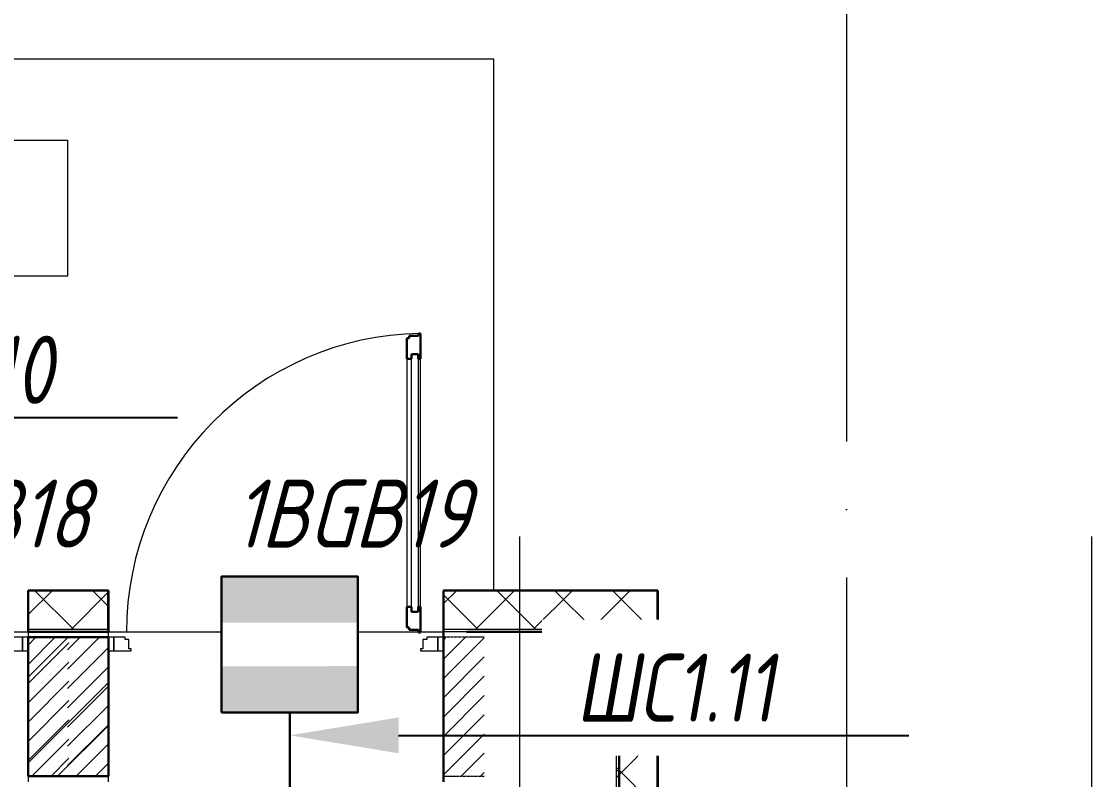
# Model space of a CAD drawing. Header units: millimetres. Extents: x -259793 to 1187961, y -549744 to 43070.
# Drawn here: x -19685 to -15756, y -3536 to -753 of the extents above; entities that cross this region are included whole.
import ezdxf
from ezdxf import colors
from ezdxf.entities.mleader import LeaderData, LeaderLine
from ezdxf.enums import TextEntityAlignment as Align
from ezdxf.math import Vec2, Vec3

# ---------------------------------------------------------------- set-up
doc = ezdxf.new("R2010")
doc.units = ezdxf.units.MM
for name, pattern in [('ADSK_Линия сетки', [25, 20, -2.5, 0, -2.5]), ('ADSK_Штриховая_ш2 п1_5', [4.5, 3, -1.5]), ('штриховаяX2', [1.5, 1, -0.5])]:
    doc.linetypes.add(name, pattern=pattern)
for name, color, linetype, lineweight in [('RC-Выноски', 7, 'Continuous', 0), ('RC-Извещатели_охранные', 5, 'Continuous', 30), ('Аннотация', 7, 'Continuous', 18), ('Двери', 252, 'Continuous', 9), ('лс', 5, 'Continuous', 30), ('Оси', 252, 'Continuous', 9), ('Перекрытие', 252, 'Continuous', 18), ('Стены внутренние', 7, 'Continuous', 18), ('Стены наружные', 7, 'Continuous', 18), ('Стены штриховка', 7, 'Continuous', 9)]:
    doc.layers.add(name, color=color, linetype=linetype, lineweight=lineweight)
doc.layers.add('RC-Позиционные_обозначения', color=7, linetype='Continuous')
doc.layers.add('Двери открывание', color=7, linetype='Continuous', lineweight=9, true_color=0xc0c0c0)
doc.styles.add('RubezhCAD', font='', dxfattribs={"oblique": 10})
doc.styles.get("Standard").update_dxf_attribs({"font": ''})
doc.styles.get('RubezhCAD').set_extended_font_data('GOST type A')
doc.styles.get('Standard').set_extended_font_data('GOST type B')

# ---------------------------------------------------------------- blocks, each defined once
blk = doc.blocks.new('RC-UGO-IOM-02')
at = {"layer": 'RC-Извещатели_охранные'}
blk.add_point((0, 0), dxfattribs=at)
blk.add_attdef('PSTN', text='', height=2.5, dxfattribs=at).set_placement((0.977, 2.603), align=Align.BOTTOM_LEFT)
blk.add_wipeout([(2.5, -2.5), (2.5, 2.5), (-2.5, 2.5), (-2.5, -2.5)]).dxf.layer = 'RC-Извещатели_охранные'
blk.add_wipeout([(-2.5, -2.5), (-2.5, 2.5), (2.5, 2.5), (2.5, -2.5)]).dxf.layer = 'RC-Извещатели_охранные'
h = blk.add_hatch(color=256, dxfattribs=at)
h.dxf.hatch_style = 1
h.paths.add_polyline_path([(2.5, 0.8), (2.5, 2.506), (-2.5, 2.499), (-2.5, 0.8)])
h = blk.add_hatch(color=256, dxfattribs=at)
h.dxf.hatch_style = 1
h.paths.add_polyline_path([(2.5, -2.5), (2.5, -0.794), (-2.5, -0.801), (-2.5, -2.5)])
blk.add_lwpolyline([(-2.5, -2.5), (2.5, -2.5), (2.5, 2.5), (-2.5, 2.5)], close=True, dxfattribs=at)
blk = doc.blocks.new('1 этаж')
at = {"layer": 'Двери', "lineweight": 18, "true_color": 0x636466}
h = blk.add_hatch(dxfattribs=at)
h.set_pattern_fill('FP_2', color=251, style=0, pattern_type=2)
h.set_pattern_definition([(45, (-20735.8, -3268.73), (-35.3553, 35.3553), [])])
h.paths.add_polyline_path([(-19510.8, -3523.7), (-19510.8, -3013.7), (-19660.8, -3013.7), (-19660.8, -3523.7)])
h.paths.add_polyline_path([(-21560.8, -3523.7), (-21561.7, -3013.7), (-21710.8, -3013.7), (-21710.8, -3523.7), (-21561.7, -3523.7)])
h = blk.add_hatch(dxfattribs=at)
h.set_pattern_fill('FP_2', color=251, style=0, pattern_type=2)
h.set_pattern_definition([(45, (-18875.8, -3268.73), (-35.3553, 35.3553), [])])
h.paths.add_polyline_path([(-17985.8, -3523.7), (-17985.8, -3013.7), (-18135.8, -3013.7), (-18135.8, -3523.7)])
h.paths.add_polyline_path([(-19409.1, -3523.7), (-19365.8, -3523.7), (-19365.8, -3013.7), (-19515.8, -3013.7), (-19515.8, -3523.7)])
at = {"layer": 'Аннотация', "color": 251, "lineweight": 20, "true_color": 0x636466}
for p, q in [((-20816.6, -1188), (-19516.6, -1188)), ((-19516.6, -1188), (-19516.6, -1688)), ((-19516.6, -1688), (-20816.6, -1688))]:
    blk.add_line(p, q, dxfattribs=at)
at = {"layer": 'Двери', "color": 251, "lineweight": 30, "true_color": 0x636466}
for p, q in [((-18261.8, -1915.7), (-18269.8, -1915.7)), ((-18269.8, -1915.7), (-18269.8, -1991.7)), ((-18227.8, -1906.7), (-18261.8, -1906.7)), ((-18261.8, -1906.7), (-18261.8, -1915.7)), ((-18219.8, -1897.7), (-18227.8, -1897.7)), ((-18227.8, -1897.7), (-18227.8, -1906.7)), ((-18219.8, -1991.7), (-18219.8, -1897.7)), ((-18269.8, -1991.7), (-18252.8, -1991.7)), ((-18252.8, -1991.7), (-18252.8, -1973.7)), ((-18252.8, -1973.7), (-18228.8, -1973.7)), ((-18228.8, -1973.7), (-18228.8, -1991.7)), ((-18228.8, -1991.7), (-18219.8, -1991.7)), ((-18269.8, -2901.7), (-18269.8, -2977.7)), ((-18269.8, -2901.7), (-18252.8, -2901.7)), ((-18252.8, -2901.7), (-18252.8, -2919.7)), ((-18228.8, -2901.7), (-18219.8, -2901.7)), ((-18228.8, -2919.7), (-18228.8, -2901.7)), ((-18219.8, -2995.7), (-18219.8, -2901.7)), ((-18252.8, -2919.7), (-18228.8, -2919.7)), ((-18269.8, -2977.7), (-18261.8, -2977.7)), ((-18261.8, -2977.7), (-18261.8, -2986.7)), ((-18261.8, -2986.7), (-18227.8, -2986.7)), ((-18227.8, -2986.7), (-18227.8, -2995.7)), ((-18227.8, -2995.7), (-18219.8, -2995.7))]:
    blk.add_line(p, q, dxfattribs=at)
at = {"layer": 'Двери', "color": 251, "true_color": 0x636466}
for p, q in [((-18269.8, -1991.7), (-18269.8, -2901.7)), ((-18252.8, -2919.7), (-18252.8, -1973.7)), ((-18252.8, -1973.7), (-18228.8, -1973.7)), ((-18228.8, -1973.7), (-18228.8, -2919.7)), ((-18219.8, -2901.7), (-18219.8, -1991.7)), ((-18228.8, -2919.7), (-18252.8, -2919.7)), ((-19680.8, -3013.7), (-19729.8, -3013.7)), ((-19660.8, -3013.7), (-19680.8, -3013.7)), ((-19680.8, -3013.7), (-19680.8, -3063.7)), ((-19680.8, -3063.7), (-19680.8, -3013.7)), ((-19660.8, -3063.7), (-19660.8, -3013.7)), ((-19365.8, -3013.7), (-19365.8, -3063.7)), ((-19345.8, -3013.7), (-19365.8, -3013.7)), ((-19345.8, -3063.7), (-19345.8, -3013.7)), ((-19304.8, -3013.7), (-19345.8, -3013.7)), ((-19345.8, -3013.7), (-19345.8, -3063.7)), ((-19304.8, -3021.7), (-19304.8, -3013.7)), ((-19290.8, -3021.7), (-19304.8, -3021.7)), ((-19290.8, -3055.7), (-19290.8, -3021.7)), ((-18196.8, -3021.7), (-18210.8, -3021.7)), ((-18210.8, -3021.7), (-18210.8, -3055.7)), ((-18196.8, -3013.7), (-18196.8, -3021.7)), ((-18155.8, -3013.7), (-18196.8, -3013.7)), ((-18135.8, -3013.7), (-18155.8, -3013.7)), ((-18155.8, -3013.7), (-18155.8, -3063.7)), ((-18155.8, -3063.7), (-18155.8, -3013.7)), ((-18135.8, -3063.7), (-18135.8, -3013.7)), ((-19752.8, -3063.7), (-19680.8, -3063.7)), ((-19680.8, -3063.7), (-19660.8, -3063.7)), ((-19365.8, -3063.7), (-19345.8, -3063.7)), ((-19345.8, -3063.7), (-19281.8, -3063.7)), ((-19281.8, -3055.7), (-19290.8, -3055.7)), ((-19281.8, -3063.7), (-19281.8, -3055.7)), ((-18210.8, -3055.7), (-18219.8, -3055.7)), ((-18219.8, -3055.7), (-18219.8, -3063.7)), ((-18219.8, -3063.7), (-18155.8, -3063.7)), ((-18155.8, -3063.7), (-18135.8, -3063.7))]:
    blk.add_line(p, q, dxfattribs=at)
at = {"layer": 'Двери', "color": 251, "linetype": 'ADSK_Штриховая_ш2 п1_5', "true_color": 0x636466}
for p, q in [((-19510.8, -3013.7), (-19660.8, -3013.7)), ((-19660.8, -3013.7), (-19660.8, -3523.7)), ((-19365.8, -3013.7), (-19515.8, -3013.7)), ((-19365.8, -3523.7), (-19365.8, -3013.7)), ((-17985.8, -3013.7), (-18135.8, -3013.7)), ((-18135.8, -3013.7), (-18135.8, -3523.7)), ((-19660.8, -3523.7), (-19510.8, -3523.7)), ((-19515.8, -3523.7), (-19365.8, -3523.7)), ((-18135.8, -3523.7), (-17985.8, -3523.7))]:
    blk.add_line(p, q, dxfattribs=at)
at = {"layer": 'Двери открывание', "color": 251, "true_color": 0x636466}
blk.add_arc((-18201.8, -2995.7), 1098, 90.9393, 180, dxfattribs=at)
at = {"layer": 'Оси', "color": 251, "linetype": 'ADSK_Линия сетки', "ltscale": 100, "true_color": 0x636466}
for p, q in [((-16655.8, 32206.9), (-16655.8, -33769.9)), ((-17855.8, -2643.7), (-17855.8, -33769.9)), ((-15755.8, -2643.7), (-15755.8, -32499.9))]:
    blk.add_line(p, q, dxfattribs=at)
at = {"layer": 'Перекрытие', "color": 251, "ltscale": 100, "true_color": 0x636466}
for p, q in [((-17951, -891.7), (-21705.8, -891.7)), ((-17951, -2841.7), (-17951, -891.7)), ((-19752.8, -2993.7), (-19660.8, -2993.7)), ((-19365.8, -2993.7), (-18227.8, -2993.7)), ((-18219.8, -2993.7), (-18135.8, -2993.7))]:
    blk.add_line(p, q, dxfattribs=at)
at = {"layer": 'Стены внутренние', "color": 251, "lineweight": 30, "true_color": 0x636466}
for p, q in [((-19365.8, -2841.7), (-19660.8, -2841.7)), ((-19660.8, -2841.7), (-19660.8, -2983.7)), ((-19365.8, -2983.7), (-19365.8, -2841.7)), ((-17348.8, -2841.7), (-18135.8, -2841.7)), ((-18135.8, -2841.7), (-18135.8, -2983.7)), ((-17348.8, -4793.7), (-17348.8, -2841.7)), ((-18135.8, -2993.7), (-18135.8, -3543.7)), ((-17500.8, -2993.7), (-18050.8, -2993.7))]:
    blk.add_line(p, q, dxfattribs=at)
at = {"layer": 'Стены внутренние', "color": 251, "linetype": 'Continuous', "lineweight": 9, "true_color": 0x636466}
for p, q in [((-19658.8, -2928.6), (-19573.9, -2843.7)), ((-19494.2, -2983.7), (-19634.2, -2843.7)), ((-19501.8, -2983.7), (-19367.8, -2849.7)), ((-19367.8, -2897.9), (-19422, -2843.7)), ((-18133.8, -2888.5), (-18089, -2843.7)), ((-18009.2, -2983.7), (-18133.8, -2859.2)), ((-18016.9, -2983.7), (-17876.9, -2843.7)), ((-17797.1, -2983.7), (-17937.1, -2843.7)), ((-17804.7, -2983.7), (-17664.7, -2843.7)), ((-17585, -2983.7), (-17725, -2843.7)), ((-17686.9, -2841.7), (-17688, -2843.7)), ((-17592.6, -2983.7), (-17452.6, -2843.7)), ((-17362.8, -2993.7), (-17512.8, -2843.7)), ((-19366.8, -2983.7), (-19367.8, -2982)), ((-17390.5, -2993.7), (-17350.8, -2954.1)), ((-17500.8, -3104.1), (-17390.5, -2993.7)), ((-17350.8, -3005.8), (-17362.8, -2993.7)), ((-17350.8, -3217.9), (-17500.8, -3067.9)), ((-17500.8, -3316.2), (-17350.8, -3166.2)), ((-17350.8, -3430), (-17500.8, -3280)), ((-17500.8, -3528.3), (-17350.8, -3378.3)), ((-17350.8, -3642.2), (-17500.8, -3492.2))]:
    blk.add_line(p, q, dxfattribs=at)
at = {"layer": 'Стены внутренние', "color": 251, "true_color": 0x636466}
for p, q in [((-19660.8, -2993.7), (-19660.8, -3013.7)), ((-19365.8, -3013.7), (-19365.8, -2993.7)), ((-18050.8, -2993.7), (-18135.8, -2993.7)), ((-17500.8, -4793.7), (-17500.8, -2993.7)), ((-17490.8, -2993.7), (-17500.8, -2993.7)), ((-19660.8, -3523.7), (-19660.8, -3543.7)), ((-19365.8, -3543.7), (-19365.8, -3523.7))]:
    blk.add_line(p, q, dxfattribs=at)
at = {"layer": 'Стены наружные', "color": 251, "lineweight": 30, "true_color": 0x636466}
for p, q in [((-19660.8, -2983.7), (-19660.8, -2993.7)), ((-19365.8, -2993.7), (-19365.8, -2983.7)), ((-18135.8, -2983.7), (-18135.8, -2993.7)), ((-19660.8, -2993.7), (-19365.8, -2993.7)), ((-19365.8, -3013.7), (-19660.8, -3013.7)), ((-19660.8, -3013.7), (-19660.8, -3523.7)), ((-19365.8, -3523.7), (-19365.8, -3013.7)), ((-17490.8, -4641.7), (-17490.8, -2993.7)), ((-19660.8, -3523.7), (-19365.8, -3523.7))]:
    blk.add_line(p, q, dxfattribs=at)
at = {"layer": 'Стены наружные', "color": 251, "linetype": 'Continuous', "lineweight": 9, "true_color": 0x636466}
for p, q in [((-19660.8, -3160.4), (-19514.1, -3013.7)), ((-17490.8, -3004), (-17500.8, -3004)), ((-17490.8, -3104), (-17500.8, -3104)), ((-19660.8, -3474.7), (-19365.8, -3179.7)), ((-17490.8, -3204), (-17500.8, -3204)), ((-19552.6, -3523.7), (-19365.8, -3336.9)), ((-17490.8, -3304), (-17500.8, -3304)), ((-17490.8, -3404), (-17500.8, -3404)), ((-17490.8, -3504), (-17500.8, -3504))]:
    blk.add_line(p, q, dxfattribs=at)
at = {"layer": 'Стены штриховка', "color": 251, "true_color": 0x636466}
for p, q in [((-19367.8, -2843.7), (-19658.8, -2843.7)), ((-19658.8, -2843.7), (-19658.8, -2983.7)), ((-19367.8, -2983.7), (-19367.8, -2843.7)), ((-18133.8, -2843.7), (-18133.8, -2983.7)), ((-17348.8, -2843.7), (-18133.8, -2843.7)), ((-17350.8, -4643.7), (-17350.8, -2841.7)), ((-19660.8, -2983.7), (-19365.8, -2983.7)), ((-18135.8, -2983.7), (-17500.8, -2983.7)), ((-17500.8, -2983.7), (-17500.8, -2993.7))]:
    blk.add_line(p, q, dxfattribs=at)

msp = doc.modelspace()

# ---------------------------------------------------------------- block references
msp.add_blockref('1 этаж', (0, 0))

# ---------------------------------------------------------------- next in the draw order: block references
at = {"layer": 'RC-Извещатели_охранные', "color": 1, "ltscale": 0.01}
ref = msp.add_blockref('RC-UGO-IOM-02', (-20098.10182, -3040.05318), dxfattribs=dict(at, xscale=100, yscale=100, zscale=100))
ref.add_attrib('PSTN', '1BGB18', dxfattribs={"layer": 'RC-Позиционные_обозначения', "height": 250, "style": 'RubezhCAD', "oblique": 15}).set_placement((-19872.19586, -2759.4395), align=Align.BOTTOM_CENTER)
ref = msp.add_blockref('RC-UGO-IOM-02', (-18700.27396, -3040.05318), dxfattribs=dict(at, xscale=100, yscale=100, zscale=100))
ref.add_attrib('PSTN', '1BGB19', dxfattribs={"layer": 'RC-Позиционные_обозначения', "height": 250, "style": 'RubezhCAD', "oblique": 15}).set_placement((-18474.368, -2759.4395), align=Align.BOTTOM_CENTER)

# ---------------------------------------------------------------- next in the draw order: linework, layer by layer
at = {"layer": 'лс', "linetype": 'штриховаяX2', "ltscale": 2}
msp.add_line((-18700.27396, -3290.05318), (-18700.27396, -3640.30862), dxfattribs=at)

# ---------------------------------------------------------------- next in the draw order: leaders
at = {"layer": 'RC-Выноски', "ltscale": 0.01}
ml = msp.add_multileader_mtext('Standard', dxfattribs=at)
ml.set_content('ШС1.10', color=256, style='RubezhCAD')
ml.set_leader_properties()
ml.build(insert=Vec2(0, 0))
ml.multileader.update_dxf_attribs({"has_text_frame": 1, "text_left_attachment_type": 6, "text_right_attachment_type": 6, "dogleg_length": 2, "arrow_head_size": 400, "scale": 100})
ctx = ml.context
ctx.base_point, ctx.scale, ctx.char_height, ctx.arrow_head_size, ctx.landing_gap_size, ctx.plane_origin = Vec3(-20434.17973, -2206.53895), 100, 250, 400, 100, Vec3(-307297.50259, -47562.29092)
ctx.left_attachment, ctx.right_attachment = 6, 6
notes = []
notes.append((ctx, [(0, (1, 1, 0), (-20487.85403, -2206.53895), (1, 0), 53.6743, [(0, [(-20471.35968, -3025.57537)], 0, [])])]))
ctx.mtext.insert, ctx.mtext.flow_direction = Vec3(-20334.17973, -1906.53895), 5
ctx.mtext.has_bg_fill, ctx.mtext.bg_color, ctx.mtext.bg_scale_factor, ctx.mtext.bg_transparency, ctx.mtext.use_window_bg_color = 1, -1027028792, 1.5, 0, 1
for ctx, leaders in notes:
    for number, flags, end, landing, length, lines in leaders:
        leader = LeaderData()
        leader.index, (leader.has_last_leader_line, leader.has_dogleg_vector, leader.attachment_direction) = number, flags
        leader.last_leader_point, leader.dogleg_vector, leader.dogleg_length = Vec3(end), Vec3(landing), length
        for number, points, colour, breaks in lines:
            line = LeaderLine()
            line.index, line.vertices, line.color, line.breaks = number, Vec3.list(points), colors.encode_raw_color(colour), breaks
            leader.lines.append(line)
        ctx.leaders.append(leader)

# ---------------------------------------------------------------- next in the draw order: leaders
ml = msp.add_multileader_mtext('Standard', dxfattribs=at)
ml.set_content('ШС1.11', color=256, style='RubezhCAD')
ml.set_leader_properties()
ml.build(insert=Vec2(0, 0))
ml.multileader.update_dxf_attribs({"has_text_frame": 1, "text_left_attachment_type": 6, "text_right_attachment_type": 6, "dogleg_length": 2, "arrow_head_size": 400, "scale": 100})
ctx = ml.context
ctx.base_point, ctx.scale, ctx.char_height, ctx.arrow_head_size, ctx.landing_gap_size, ctx.plane_origin = Vec3(-17749.12724, -3373.6758), 100, 250, 400, 100, Vec3(-304811.49892, -48729.42777)
ctx.left_attachment, ctx.right_attachment = 6, 6
notes = []
notes.append((ctx, [(0, (1, 1, 0), (-17802.80155, -3373.6758), (1, 0), 53.6743, [(0, [(-18700.27396, -3373.6758)], 0, [])])]))
ctx.mtext.insert, ctx.mtext.flow_direction = Vec3(-17649.12724, -3073.6758), 5
ctx.mtext.has_bg_fill, ctx.mtext.bg_color, ctx.mtext.bg_scale_factor, ctx.mtext.bg_transparency, ctx.mtext.use_window_bg_color = 1, -1027028792, 1.5, 0, 1
for ctx, leaders in notes:
    for number, flags, end, landing, length, lines in leaders:
        leader = LeaderData()
        leader.index, (leader.has_last_leader_line, leader.has_dogleg_vector, leader.attachment_direction) = number, flags
        leader.last_leader_point, leader.dogleg_vector, leader.dogleg_length = Vec3(end), Vec3(landing), length
        for number, points, colour, breaks in lines:
            line = LeaderLine()
            line.index, line.vertices, line.color, line.breaks = number, Vec3.list(points), colors.encode_raw_color(colour), breaks
            leader.lines.append(line)
        ctx.leaders.append(leader)

doc.saveas('drawing.dxf')
